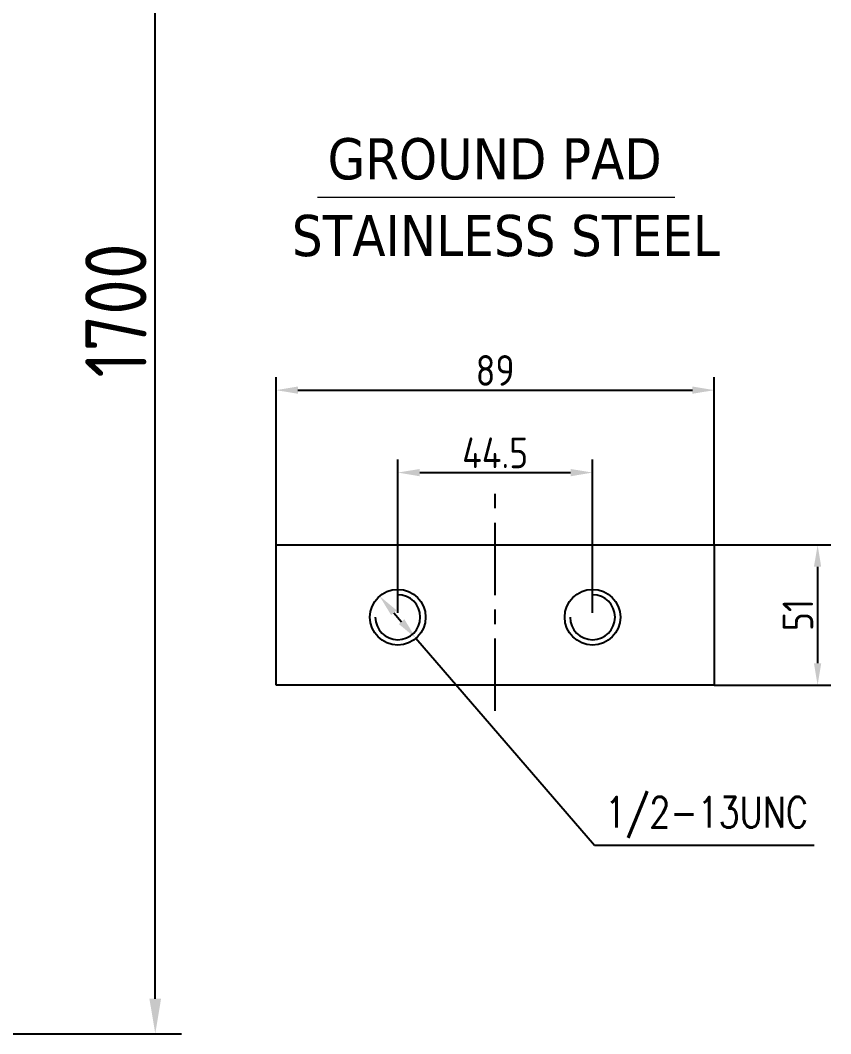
# Model space of a CAD drawing. Header units: millimetres. Extents: x 208456 to 224154, y -159503 to -153953.
# Drawn here: x 213361 to 214285, y -156648 to -155492 of the extents above; entities that cross this region are included whole.
import ezdxf

# ---------------------------------------------------------------- set-up
doc = ezdxf.new("R2010")
doc.units = ezdxf.units.MM
doc.header["$LTSCALE"] = 13
doc.linetypes.add('CENTERX2', pattern=[101.6, 63.5, -12.7, 12.7, -12.7])
doc.layers.add('1', color=4, linetype='Continuous')
doc.layers.add('标注、文本', color=3, linetype='Continuous', lineweight=25)
doc.layers.add('铁心', color=3, linetype='Continuous', lineweight=0)
doc.styles.get("Standard").update_dxf_attribs({"font": 'gbenor.shx', "bigfont": 'gbcbig.shx'})
doc.styles.add('Tahoma$001', font='tahoma.ttf', dxfattribs={"height": 2.159784})
doc.dimstyles.new('1-15', dxfattribs={"dimscale": 20, "dimtxt": 3.5, "dimasz": 2, "dimexe": 1.5, "dimexo": 0.5, "dimgap": 0.5, "dimtad": 1, "dimtoh": 1, "dimdec": 1, "dimdsep": 46, "dimtxsty": 'Standard', "dimcen": 2.5, "dimclrd": 3, "dimclre": 3, "dimclrt": 3, "dimadec": 0, "dimazin": 2, "dimtfac": 1, "dimtdec": 1, "dimtmove": 0, "dimatfit": 2, "dimfxl": 1, "dimarcsym": 0})
doc.dimstyles.new('丁晓菲', dxfattribs={"dimscale": 10, "dimtxt": 3.5, "dimasz": 2.5, "dimexe": 1.5, "dimexo": 0, "dimgap": 0.5, "dimtad": 1, "dimtoh": 1, "dimtxsty": 'Standard', "dimcen": 2.5, "dimclrd": 3, "dimclre": 3, "dimclrt": 2, "dimadec": 0, "dimazin": 0, "dimtfac": 1, "dimtmove": 0, "dimatfit": 2, "dimfxl": 1.5, "dimarcsym": 0})

# ---------------------------------------------------------------- blocks, each defined once
blk = doc.blocks.new('*D1597')
at = {"layer": 'Defpoints', "color": 0, "lineweight": -3, "transparency": 16777216}
for p in [(213335.2, -154997.7), (213514.7, -154997.7), (213335.2, -156647.7)]:
    blk.add_point(p, dxfattribs=at)
at = {"layer": '标注、文本', "color": 3, "lineweight": -2, "transparency": 16777216}
for p, q in [((213345.2, -154997.7), (213544.7, -154997.7)), ((213514.7, -156607.7), (213514.7, -155037.7)), ((213345.2, -156647.7), (213544.7, -156647.7))]:
    blk.add_line(p, q, dxfattribs=at)
at = {"layer": '标注、文本', "color": 3, "lineweight": -3, "transparency": 16777216}
for points in [[(213508, -155037.7), (213521.3, -155037.7), (213514.7, -154997.7)], [(213508, -156607.7), (213521.3, -156607.7), (213514.7, -156647.7)]]:
    blk.add_solid(points, dxfattribs=at)
at = {"layer": '标注、文本', "color": 3, "transparency": 16777216, "insert": (213469.7, -155822.7), "char_height": 70, "attachment_point": 5, "rotation": 90}
blk.add_mtext('1700', dxfattribs=at)
blk = doc.blocks.new('*D1566')
at = {"layer": 'Defpoints', "color": 0, "lineweight": -3, "transparency": 16777216}
for p in [(214152.5, -156090.1), (214152.5, -156250.1), (214270.4, -156250.1)]:
    blk.add_point(p, dxfattribs=at)
at = {"layer": '标注、文本', "color": 3, "lineweight": -2, "transparency": 16777216}
for p, q in [((214152.5, -156090.1), (214285.4, -156090.1)), ((214270.4, -156115.1), (214270.4, -156225.1)), ((214152.5, -156250.1), (214285.4, -156250.1))]:
    blk.add_line(p, q, dxfattribs=at)
at = {"layer": '标注、文本', "color": 3, "lineweight": -3, "transparency": 16777216}
for points in [[(214266.2, -156115.1), (214274.5, -156115.1), (214270.4, -156090.1)], [(214266.2, -156225.1), (214274.5, -156225.1), (214270.4, -156250.1)]]:
    blk.add_solid(points, dxfattribs=at)
at = {"layer": '标注、文本', "color": 2, "transparency": 16777216, "insert": (214247.9, -156170.1), "char_height": 35, "attachment_point": 5, "rotation": 90, "bg_fill": 3, "box_fill_scale": 1.1, "bg_fill_color": 256, "bg_fill_true_color": 13158600, "bg_fill_transparency": 0}
blk.add_mtext('51', dxfattribs=at)
blk = doc.blocks.new('*D1599')
at = {"layer": 'Defpoints', "color": 0, "lineweight": -3, "transparency": 16777216}
for p in [(213770.6, -156148.5), (213812.1, -156196.6)]:
    blk.add_point(p, dxfattribs=at)
at = {"layer": '标注、文本', "color": 3, "lineweight": -2, "transparency": 16777216}
for p, q in [((213787, -156167.4), (213795.8, -156177.7)), ((213812.1, -156196.6), (214016, -156432.6)), ((214016, -156432.6), (214266.3, -156432.6))]:
    blk.add_line(p, q, dxfattribs=at)
at = {"layer": '标注、文本', "color": 3, "lineweight": -3, "transparency": 16777216}
for points in [[(213790.1, -156164.7), (213783.8, -156170.2), (213770.6, -156148.5)], [(213798.9, -156174.9), (213792.6, -156180.4), (213812.1, -156196.6)]]:
    blk.add_solid(points, dxfattribs=at)
at = {"layer": '标注、文本', "color": 2, "transparency": 16777216, "insert": (214143.7, -156400.9), "char_height": 35, "attachment_point": 5, "bg_fill": 3, "box_fill_scale": 1.1, "bg_fill_color": 256, "bg_fill_true_color": 13158600, "bg_fill_transparency": 0}
blk.add_mtext('{\\Fromans,gbcbig|c134;\\W0.8;1/2-13UNC}', dxfattribs=at)
blk = doc.blocks.new('*D1567')
at = {"layer": 'Defpoints', "color": 0, "lineweight": -3, "transparency": 16777216}
for p in [(214013.6, -156007.6), (213791.4, -156167.6), (214013.6, -156167.6)]:
    blk.add_point(p, dxfattribs=at)
at = {"layer": '标注、文本', "color": 3, "lineweight": -2, "transparency": 16777216}
for p, q in [((213791.4, -156167.6), (213791.4, -155992.6)), ((214013.6, -156167.6), (214013.6, -155992.6)), ((213816.4, -156007.6), (213988.6, -156007.6))]:
    blk.add_line(p, q, dxfattribs=at)
at = {"layer": '标注、文本', "color": 3, "lineweight": -3, "transparency": 16777216}
for points in [[(213816.4, -156003.5), (213816.4, -156011.8), (213791.4, -156007.6)], [(213988.6, -156003.5), (213988.6, -156011.8), (214013.6, -156007.6)]]:
    blk.add_solid(points, dxfattribs=at)
at = {"layer": '标注、文本', "color": 2, "transparency": 16777216, "insert": (213902.5, -155985.1), "char_height": 35, "attachment_point": 5, "bg_fill": 3, "box_fill_scale": 1.1, "bg_fill_color": 256, "bg_fill_true_color": 13158600, "bg_fill_transparency": 0}
blk.add_mtext('44.5', dxfattribs=at)
blk = doc.blocks.new('*D1568')
at = {"layer": 'Defpoints', "color": 0, "lineweight": -3, "transparency": 16777216}
for p in [(214152.5, -155913.6), (213652.5, -156090.1), (214152.5, -156090.1)]:
    blk.add_point(p, dxfattribs=at)
at = {"layer": '标注、文本', "color": 3, "lineweight": -2, "transparency": 16777216}
for p, q in [((213652.5, -156090.1), (213652.5, -155898.6)), ((214152.5, -156090.1), (214152.5, -155898.6)), ((213677.5, -155913.6), (214127.5, -155913.6))]:
    blk.add_line(p, q, dxfattribs=at)
at = {"layer": '标注、文本', "color": 3, "lineweight": -3, "transparency": 16777216}
for points in [[(213677.5, -155909.4), (213677.5, -155917.7), (213652.5, -155913.6)], [(214127.5, -155909.4), (214127.5, -155917.7), (214152.5, -155913.6)]]:
    blk.add_solid(points, dxfattribs=at)
at = {"layer": '标注、文本', "color": 2, "transparency": 16777216, "insert": (213902.5, -155891.1), "char_height": 35, "attachment_point": 5, "bg_fill": 3, "box_fill_scale": 1.1, "bg_fill_color": 256, "bg_fill_true_color": 13158600, "bg_fill_transparency": 0}
blk.add_mtext('89', dxfattribs=at)

msp = doc.modelspace()

# ---------------------------------------------------------------- linework, layer by layer
at = {"layer": '1', "color": 1, "linetype": 'CENTERX2', "lineweight": -3, "ltscale": 0.1}
msp.add_line((213902.503, -156279.385), (213902.503, -156030.621), dxfattribs=at)
at = {"layer": '1'}
for p, q in [((213652.503, -156250.056), (213652.503, -156090.056)), ((213652.503, -156090.056), (214152.503, -156090.056)), ((214152.503, -156090.056), (214152.503, -156250.056)), ((214152.503, -156250.056), (213652.503, -156250.056))]:
    msp.add_line(p, q, dxfattribs=at)
for centre in [(213791.378, -156172.556), (214013.628, -156172.556)]:
    msp.add_circle(centre, 31.75, dxfattribs=at)
at = {"layer": '铁心'}
msp.add_line((213699.73, -155693.477), (214107.349, -155693.477), dxfattribs=at)

# ---------------------------------------------------------------- texts
at = {"layer": '铁心', "style": 'Tahoma$001'}
for s, p in [('GROUND PAD  ', (213711.305, -155673.124)), ('STAINLESS STEEL ', (213670.52, -155760.647))]:
    msp.add_text(s, height=46.95689, dxfattribs=at).set_placement(p)

# ---------------------------------------------------------------- dimensions: what is measured, and where the dimension line sits
at = {"layer": '标注、文本'}
dim = msp.add_linear_dim(base=(213514.676, -154997.713), p1=(213335.178, -156647.666), p2=(213335.178, -154997.713), angle=90, text='1700', dimstyle='1-15', dxfattribs=at)
dim.commit()
dim.dimension.update_dxf_attribs({"geometry": '*D1597', "text_midpoint": (213469.676, -155822.69)})

# ---------------------------------------------------------------- next in the draw order: dimensions: what is measured, and where the dimension line sits
dim = msp.add_linear_dim(base=(214270.368, -156250.056), p1=(214152.503, -156090.056), p2=(214152.503, -156250.056), angle=90, text='51', dimstyle='丁晓菲', override={"dimtfill": 1, "dimarcsym": 1}, dxfattribs=at)
dim.commit()
dim.dimension.update_dxf_attribs({"geometry": '*D1566', "text_midpoint": (214247.868, -156170.056)})

# ---------------------------------------------------------------- next in the draw order: dimensions: what is measured, and where the dimension line sits
dim = msp.add_diameter_dim_2p(p1=(213770.622, -156148.529), p2=(213812.133, -156196.582), text='{\\Fromans,gbcbig|c134;\\W0.8;1/2-13UNC}', dimstyle='丁晓菲', override={"dimtfill": 1, "dimarcsym": 1}, dxfattribs=at)
dim.commit()
dim.dimension.update_dxf_attribs({"geometry": '*D1599', "text_midpoint": (214143.654, -156432.563), "dimtype": 163})

# ---------------------------------------------------------------- next in the draw order: linework, layer by layer
for centre in [(213791.378, -156172.556), (214013.628, -156172.556)]:
    msp.add_arc(centre, 25.69, 180, 90, dxfattribs=at)

# ---------------------------------------------------------------- next in the draw order: dimensions: what is measured, and where the dimension line sits
dim = msp.add_linear_dim(base=(214013.628, -156007.622), p1=(213791.378, -156167.556), p2=(214013.628, -156167.556), text='44.5', dimstyle='丁晓菲', override={"dimtfill": 1, "dimarcsym": 1}, dxfattribs=at)
dim.commit()
dim.dimension.update_dxf_attribs({"geometry": '*D1567', "text_midpoint": (213902.503, -155985.122)})

# ---------------------------------------------------------------- next in the draw order: dimensions: what is measured, and where the dimension line sits
dim = msp.add_linear_dim(base=(214152.503, -155913.55), p1=(213652.503, -156090.056), p2=(214152.503, -156090.056), text='89', dimstyle='丁晓菲', override={"dimtfill": 1, "dimarcsym": 1}, dxfattribs=at)
dim.commit()
dim.dimension.update_dxf_attribs({"geometry": '*D1568', "text_midpoint": (213902.503, -155891.05)})

doc.saveas('drawing.dxf')
